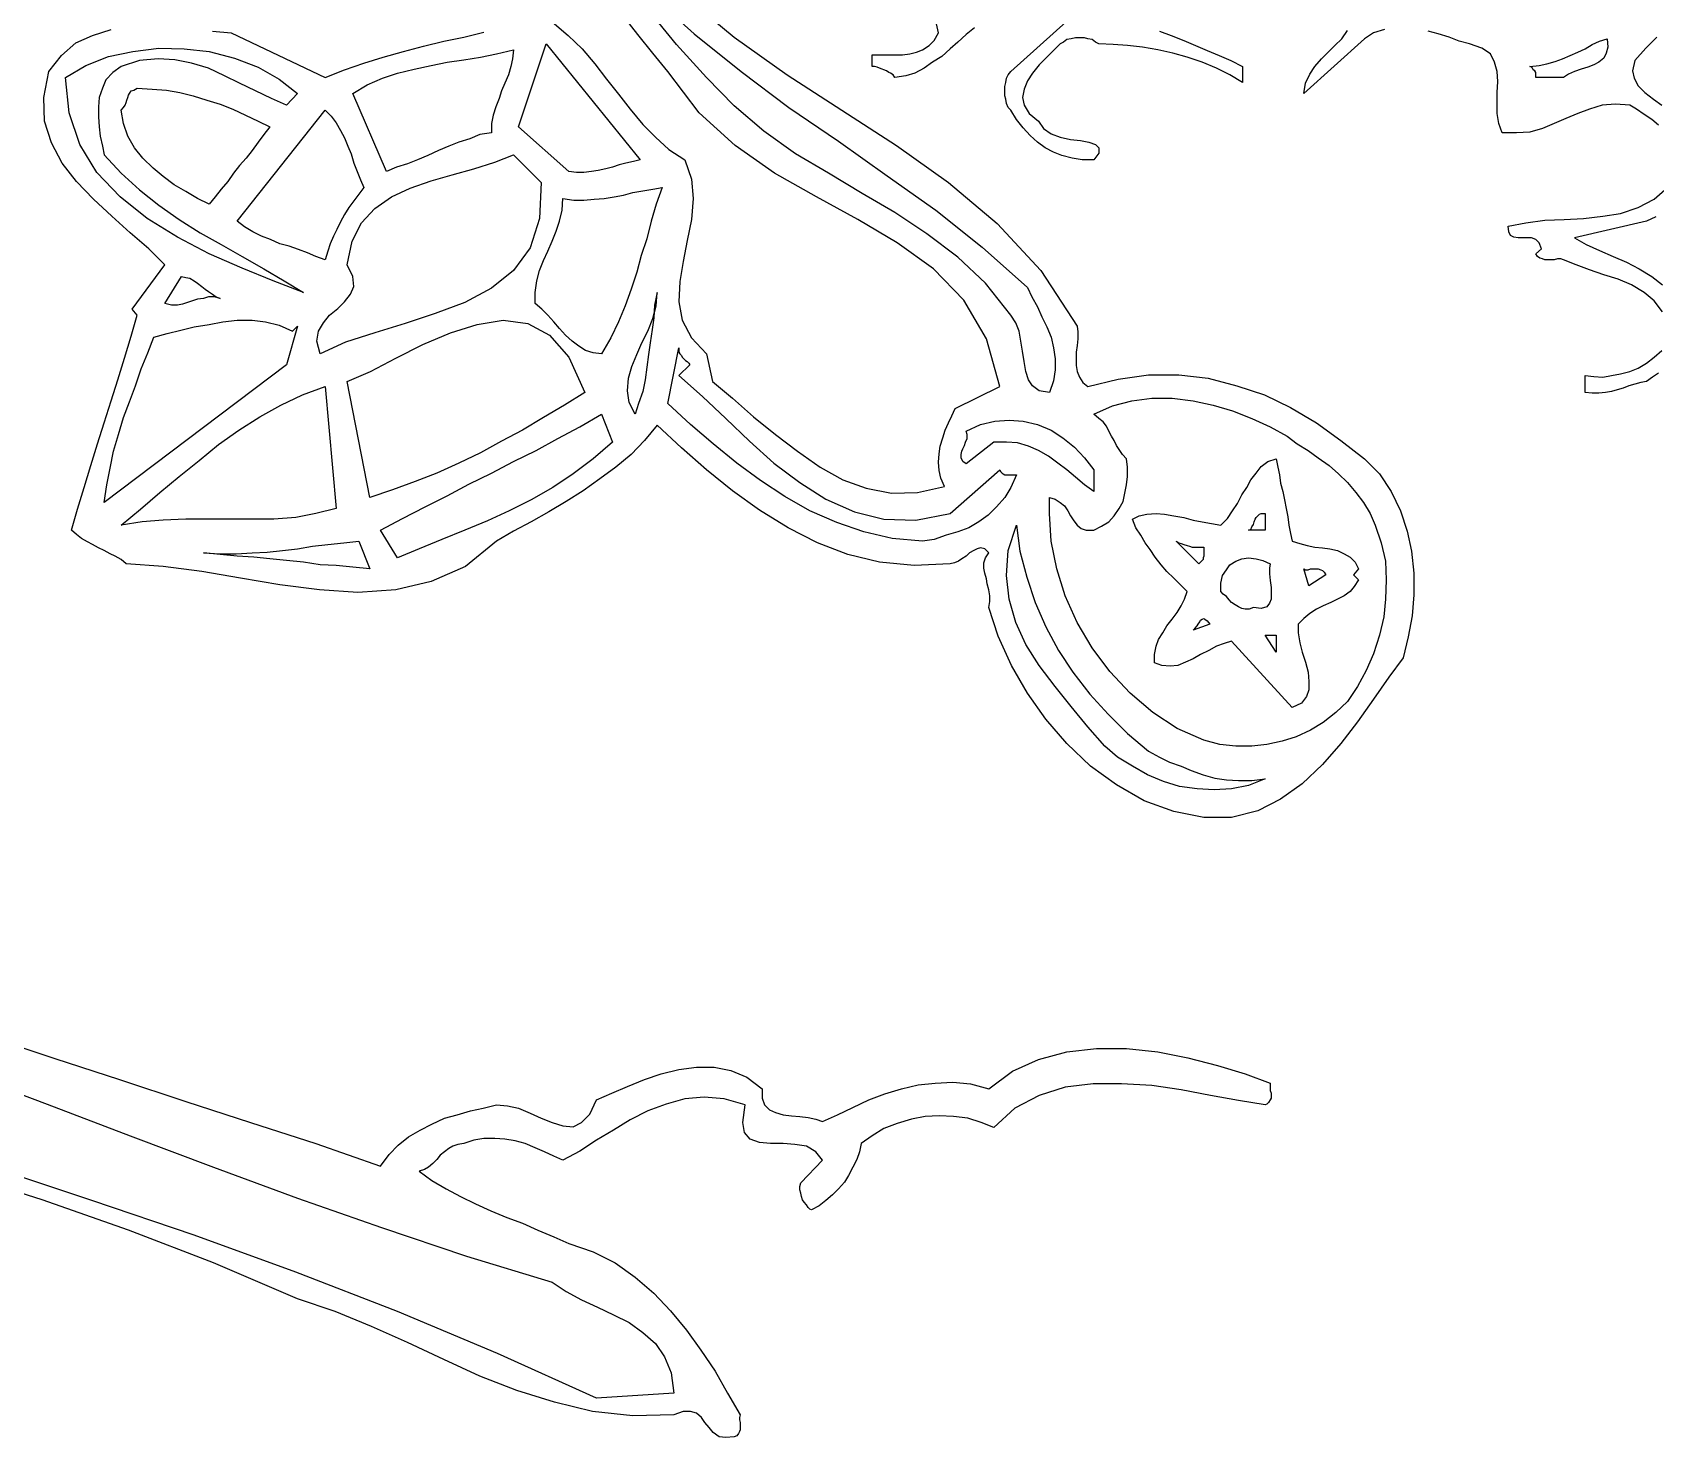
# Model space of a CAD drawing. Extents: x 0.03 to 9.39, y 0.03 to 6.76.
# Drawn here: x 5.329 to 7.261, y 0.025 to 1.698 of the extents above; entities that cross this region are included whole.
import ezdxf

# ---------------------------------------------------------------- set-up
doc = ezdxf.new("R2010")
doc.units = 0
doc.layers.add('1', color=7, linetype='Continuous')

msp = doc.modelspace()

# ---------------------------------------------------------------- linework, layer by layer
for points in [[(6.104, 1.742), (6.164, 1.692), (6.227, 1.647), (6.292, 1.605), (6.357, 1.563), (6.419, 1.519), (6.477, 1.47), (6.529, 1.414), (6.572, 1.348), (6.573, 1.341), (6.573, 1.333), (6.572, 1.325), (6.571, 1.317), (6.571, 1.309), (6.571, 1.301), (6.572, 1.294), (6.575, 1.287), (6.579, 1.281), (6.585, 1.276), (6.621, 1.285), (6.657, 1.29), (6.693, 1.29), (6.728, 1.286), (6.762, 1.277), (6.795, 1.266), (6.826, 1.251), (6.857, 1.233), (6.886, 1.212), (6.914, 1.19), (6.932, 1.172), (6.946, 1.151), (6.957, 1.128), (6.965, 1.104), (6.97, 1.08), (6.973, 1.054), (6.973, 1.028), (6.971, 1.003), (6.966, 0.978), (6.96, 0.953), (6.943, 0.93), (6.925, 0.904), (6.906, 0.877), (6.886, 0.851), (6.864, 0.826), (6.84, 0.803), (6.814, 0.785), (6.787, 0.771), (6.756, 0.763), (6.723, 0.763), (6.687, 0.77), (6.652, 0.783), (6.619, 0.802), (6.588, 0.824), (6.56, 0.851), (6.535, 0.88), (6.513, 0.911), (6.494, 0.944), (6.478, 0.979), (6.467, 1.013), (6.468, 1.02), (6.468, 1.027), (6.467, 1.034), (6.465, 1.041), (6.464, 1.047), (6.462, 1.054), (6.461, 1.06), (6.461, 1.066), (6.463, 1.072), (6.467, 1.078), (6.462, 1.083), (6.457, 1.084), (6.453, 1.083), (6.449, 1.081), (6.444, 1.078), (6.44, 1.074), (6.435, 1.071), (6.431, 1.068), (6.426, 1.066), (6.421, 1.065), (6.378, 1.063), (6.337, 1.067), (6.299, 1.076), (6.263, 1.09), (6.228, 1.108), (6.194, 1.129), (6.162, 1.152), (6.131, 1.177), (6.101, 1.203), (6.072, 1.23), (6.057, 1.212), (6.041, 1.195), (6.023, 1.18), (6.004, 1.166), (5.984, 1.152), (5.964, 1.139), (5.943, 1.127), (5.922, 1.115), (5.901, 1.104), (5.881, 1.092), (5.844, 1.062), (5.803, 1.044), (5.761, 1.034), (5.716, 1.031), (5.67, 1.034), (5.623, 1.04), (5.576, 1.048), (5.53, 1.056), (5.484, 1.062), (5.44, 1.065), (5.434, 1.07), (5.427, 1.074), (5.421, 1.077), (5.414, 1.081), (5.407, 1.084), (5.4, 1.088), (5.394, 1.091), (5.387, 1.095), (5.381, 1.1), (5.375, 1.105), (5.382, 1.13), (5.39, 1.156), (5.398, 1.182), (5.406, 1.208), (5.414, 1.233), (5.422, 1.259), (5.43, 1.284), (5.438, 1.31), (5.446, 1.336), (5.453, 1.361), (5.447, 1.368), (5.486, 1.421), (5.467, 1.44), (5.445, 1.459), (5.423, 1.479), (5.401, 1.499), (5.381, 1.52), (5.364, 1.542), (5.351, 1.566), (5.343, 1.592), (5.342, 1.62), (5.348, 1.651), (5.363, 1.67), (5.38, 1.685), (5.4, 1.694), (5.422, 1.701)], [(6.45, 1.703), (6.44, 1.695), (6.43, 1.686), (6.421, 1.678), (6.411, 1.669), (6.4, 1.662), (6.39, 1.655), (6.379, 1.649), (6.368, 1.646), (6.355, 1.644), (6.353, 1.647), (6.35, 1.649), (6.348, 1.65), (6.345, 1.652), (6.342, 1.653), (6.34, 1.654), (6.337, 1.655), (6.334, 1.656), (6.331, 1.657), (6.328, 1.657), (6.328, 1.671), (6.337, 1.671), (6.347, 1.671), (6.356, 1.671), (6.364, 1.671), (6.373, 1.672), (6.381, 1.674), (6.388, 1.677), (6.396, 1.682), (6.402, 1.688), (6.407, 1.697), (6.4, 1.729)], [(5.947, 1.71), (5.966, 1.694), (5.983, 1.678), (5.998, 1.66), (6.012, 1.642), (6.026, 1.624), (6.04, 1.606), (6.055, 1.588), (6.07, 1.573), (6.086, 1.558), (6.105, 1.546), (6.113, 1.523), (6.115, 1.5), (6.113, 1.475), (6.108, 1.45), (6.103, 1.425), (6.099, 1.401), (6.098, 1.377), (6.102, 1.355), (6.113, 1.334), (6.131, 1.315), (6.138, 1.282), (6.162, 1.262), (6.187, 1.24), (6.213, 1.219), (6.239, 1.199), (6.266, 1.18), (6.293, 1.165), (6.321, 1.155), (6.351, 1.149), (6.382, 1.15), (6.414, 1.157), (6.41, 1.167), (6.408, 1.176), (6.407, 1.186), (6.408, 1.196), (6.409, 1.205), (6.412, 1.215), (6.415, 1.224), (6.419, 1.233), (6.423, 1.241), (6.427, 1.25), (6.48, 1.276), (6.464, 1.333), (6.437, 1.379), (6.401, 1.416), (6.358, 1.447), (6.311, 1.475), (6.262, 1.502), (6.212, 1.53), (6.165, 1.563), (6.122, 1.602), (6.085, 1.651), (6.067, 1.673), (6.049, 1.695), (6.032, 1.717)], [(6.67, 1.699), (6.684, 1.694), (6.699, 1.688), (6.713, 1.682), (6.727, 1.676), (6.741, 1.67), (6.755, 1.664), (6.769, 1.657), (6.769, 1.638), (6.754, 1.647), (6.738, 1.655), (6.721, 1.662), (6.703, 1.668), (6.686, 1.673), (6.668, 1.677), (6.65, 1.68), (6.632, 1.682), (6.615, 1.683), (6.598, 1.684), (6.594, 1.686), (6.59, 1.689), (6.585, 1.69), (6.581, 1.691), (6.575, 1.691), (6.57, 1.691), (6.565, 1.69), (6.56, 1.689), (6.556, 1.686), (6.552, 1.684), (6.544, 1.676), (6.535, 1.667), (6.527, 1.659), (6.519, 1.649), (6.513, 1.64), (6.509, 1.63), (6.507, 1.62), (6.509, 1.611), (6.515, 1.601), (6.526, 1.592), (6.532, 1.583), (6.541, 1.577), (6.552, 1.573), (6.564, 1.57), (6.576, 1.569), (6.586, 1.567), (6.594, 1.564), (6.598, 1.56), (6.598, 1.554), (6.592, 1.546), (6.578, 1.546), (6.566, 1.548), (6.554, 1.551), (6.544, 1.555), (6.534, 1.56), (6.525, 1.567), (6.516, 1.575), (6.508, 1.584), (6.5, 1.594), (6.493, 1.605), (6.49, 1.608), (6.488, 1.613), (6.487, 1.618), (6.486, 1.622), (6.486, 1.628), (6.486, 1.633), (6.487, 1.638), (6.488, 1.643), (6.49, 1.647), (6.493, 1.651), (6.559, 1.71)], [(6.938, 1.701), (6.925, 1.697), (6.914, 1.69), (6.842, 1.625), (6.844, 1.637), (6.849, 1.648), (6.855, 1.657), (6.863, 1.666), (6.871, 1.674), (6.879, 1.682), (6.887, 1.69), (6.894, 1.7)], [(5.543, 1.699), (5.565, 1.697), (5.677, 1.644), (5.7, 1.653), (5.723, 1.661), (5.746, 1.668), (5.77, 1.675), (5.794, 1.681), (5.818, 1.687), (5.842, 1.692), (5.866, 1.698)], [(7.264, 1.587), (7.256, 1.594), (7.247, 1.6), (7.238, 1.606), (7.23, 1.611), (7.213, 1.612), (7.197, 1.611), (7.182, 1.606), (7.168, 1.601), (7.154, 1.595), (7.14, 1.589), (7.126, 1.583), (7.111, 1.579), (7.095, 1.578), (7.078, 1.578), (7.074, 1.589), (7.072, 1.601), (7.072, 1.613), (7.072, 1.626), (7.073, 1.639), (7.072, 1.651), (7.069, 1.662), (7.064, 1.672), (7.054, 1.679), (7.039, 1.684), (7.027, 1.687), (7.015, 1.692), (7.002, 1.696), (6.99, 1.699)], [(7.262, 1.692), (7.249, 1.679), (7.236, 1.664), (7.233, 1.652), (7.235, 1.643), (7.24, 1.634), (7.248, 1.626), (7.258, 1.618), (7.268, 1.611)], [(7.269, 1.365), (7.259, 1.378), (7.247, 1.388), (7.232, 1.397), (7.216, 1.404), (7.199, 1.409), (7.182, 1.415), (7.166, 1.421), (7.151, 1.427), (7.148, 1.428), (7.144, 1.428), (7.14, 1.427), (7.136, 1.427), (7.133, 1.427), (7.129, 1.427), (7.126, 1.428), (7.123, 1.429), (7.12, 1.431), (7.118, 1.434), (7.125, 1.44), (7.122, 1.447), (7.118, 1.451), (7.113, 1.453), (7.108, 1.453), (7.103, 1.453), (7.097, 1.453), (7.092, 1.454), (7.088, 1.456), (7.086, 1.46), (7.085, 1.467), (7.106, 1.471), (7.129, 1.474), (7.152, 1.475), (7.175, 1.476), (7.198, 1.479), (7.219, 1.482), (7.24, 1.489), (7.259, 1.499), (7.275, 1.513)], [(7.261, 1.478), (7.25, 1.473), (7.164, 1.453), (7.178, 1.445), (7.194, 1.438), (7.21, 1.431), (7.226, 1.424), (7.241, 1.416), (7.256, 1.407), (7.269, 1.397)], [(7.264, 1.292), (7.257, 1.287), (7.25, 1.282), (7.243, 1.281), (7.236, 1.279), (7.229, 1.277), (7.222, 1.274), (7.215, 1.272), (7.208, 1.27), (7.201, 1.269), (7.193, 1.268), (7.185, 1.268), (7.177, 1.269), (7.177, 1.289), (7.187, 1.288), (7.198, 1.287), (7.208, 1.289), (7.219, 1.291), (7.23, 1.294), (7.24, 1.298), (7.25, 1.304), (7.259, 1.311), (7.268, 1.319)], [(6.828, 1.092), (6.837, 1.089), (6.846, 1.087), (6.855, 1.085), (6.864, 1.084), (6.873, 1.083), (6.882, 1.081), (6.89, 1.077), (6.897, 1.073), (6.903, 1.067), (6.907, 1.059), (6.901, 1.052), (6.907, 1.046), (6.902, 1.038), (6.897, 1.032), (6.89, 1.027), (6.882, 1.023), (6.874, 1.019), (6.865, 1.015), (6.857, 1.011), (6.849, 1.006), (6.842, 1), (6.835, 0.993), (6.835, 0.983), (6.837, 0.971), (6.84, 0.96), (6.844, 0.948), (6.847, 0.936), (6.848, 0.925), (6.848, 0.915), (6.845, 0.907), (6.839, 0.899), (6.828, 0.894), (6.756, 0.973), (6.747, 0.97), (6.738, 0.967), (6.729, 0.962), (6.719, 0.957), (6.71, 0.952), (6.701, 0.948), (6.692, 0.944), (6.683, 0.943), (6.673, 0.944), (6.664, 0.947), (6.664, 0.957), (6.666, 0.967), (6.669, 0.975), (6.674, 0.983), (6.679, 0.991), (6.685, 0.999), (6.691, 1.007), (6.696, 1.015), (6.7, 1.023), (6.703, 1.032), (6.695, 1.04), (6.687, 1.048), (6.679, 1.056), (6.672, 1.064), (6.665, 1.073), (6.659, 1.082), (6.653, 1.09), (6.648, 1.099), (6.642, 1.108), (6.638, 1.118), (6.646, 1.122), (6.655, 1.124), (6.666, 1.125), (6.676, 1.124), (6.687, 1.122), (6.699, 1.12), (6.71, 1.117), (6.721, 1.115), (6.732, 1.113), (6.743, 1.111), (6.751, 1.119), (6.757, 1.128), (6.763, 1.137), (6.768, 1.147), (6.774, 1.156), (6.779, 1.165), (6.785, 1.173), (6.791, 1.181), (6.799, 1.187), (6.809, 1.19), (6.811, 1.18), (6.813, 1.171), (6.814, 1.161), (6.817, 1.151), (6.819, 1.141), (6.821, 1.131), (6.823, 1.121), (6.824, 1.111), (6.826, 1.101), (6.828, 1.092)], [(5.277, 0.502), (5.355, 0.476), (5.432, 0.451), (5.511, 0.425), (5.588, 0.4), (5.666, 0.375), (5.743, 0.348), (5.753, 0.362), (5.764, 0.373), (5.776, 0.383), (5.79, 0.391), (5.804, 0.398), (5.819, 0.405), (5.834, 0.409), (5.85, 0.414), (5.865, 0.417), (5.881, 0.421), (5.894, 0.42), (5.907, 0.417), (5.921, 0.411), (5.934, 0.405), (5.947, 0.4), (5.96, 0.396), (5.972, 0.395), (5.982, 0.4), (5.992, 0.41), (6, 0.427), (6.018, 0.435), (6.037, 0.443), (6.057, 0.451), (6.077, 0.458), (6.098, 0.463), (6.119, 0.466), (6.14, 0.466), (6.16, 0.462), (6.179, 0.454), (6.197, 0.44), (6.197, 0.429), (6.2, 0.421), (6.206, 0.415), (6.213, 0.412), (6.222, 0.409), (6.232, 0.408), (6.242, 0.407), (6.252, 0.406), (6.261, 0.404), (6.269, 0.401), (6.287, 0.409), (6.305, 0.418), (6.324, 0.427), (6.343, 0.434), (6.363, 0.44), (6.383, 0.445), (6.403, 0.447), (6.424, 0.448), (6.445, 0.446), (6.467, 0.44), (6.495, 0.461), (6.526, 0.475), (6.56, 0.484), (6.595, 0.488), (6.631, 0.488), (6.668, 0.484), (6.704, 0.477), (6.739, 0.468), (6.772, 0.458), (6.802, 0.447), (6.802, 0.444), (6.802, 0.441), (6.802, 0.438), (6.803, 0.435), (6.803, 0.432), (6.803, 0.429), (6.802, 0.427), (6.8, 0.424), (6.798, 0.422), (6.796, 0.421), (6.764, 0.426), (6.731, 0.432), (6.696, 0.439), (6.661, 0.444), (6.625, 0.446), (6.591, 0.446), (6.558, 0.442), (6.527, 0.432), (6.498, 0.417), (6.473, 0.394), (6.458, 0.4), (6.442, 0.405), (6.425, 0.407), (6.408, 0.408), (6.391, 0.407), (6.375, 0.404), (6.358, 0.399), (6.342, 0.393), (6.328, 0.384), (6.315, 0.375), (6.313, 0.365), (6.31, 0.356), (6.305, 0.347), (6.3, 0.337), (6.295, 0.329), (6.288, 0.321), (6.281, 0.314), (6.273, 0.307), (6.265, 0.301), (6.256, 0.296), (6.254, 0.297), (6.252, 0.299), (6.25, 0.302), (6.247, 0.305), (6.245, 0.308), (6.244, 0.312), (6.243, 0.316), (6.242, 0.32), (6.242, 0.324), (6.243, 0.328), (6.269, 0.355), (6.261, 0.365), (6.25, 0.372), (6.236, 0.374), (6.222, 0.375), (6.207, 0.375), (6.194, 0.376), (6.183, 0.38), (6.176, 0.388), (6.174, 0.4), (6.177, 0.421), (6.152, 0.428), (6.128, 0.43), (6.105, 0.428), (6.083, 0.422), (6.061, 0.414), (6.04, 0.403), (6.02, 0.391), (6, 0.379), (5.98, 0.366), (5.96, 0.355), (5.949, 0.36), (5.938, 0.365), (5.927, 0.37), (5.915, 0.375), (5.903, 0.378), (5.891, 0.38), (5.879, 0.381), (5.866, 0.381), (5.854, 0.379), (5.842, 0.375), (5.835, 0.374), (5.829, 0.372), (5.824, 0.369), (5.819, 0.365), (5.814, 0.361), (5.81, 0.356), (5.805, 0.351), (5.8, 0.347), (5.795, 0.344), (5.789, 0.342), (5.804, 0.331), (5.821, 0.321), (5.838, 0.312), (5.856, 0.303), (5.874, 0.295), (5.893, 0.287), (5.912, 0.28), (5.93, 0.272), (5.949, 0.264), (5.967, 0.256), (5.996, 0.246), (6.022, 0.233), (6.046, 0.216), (6.068, 0.197), (6.088, 0.176), (6.107, 0.153), (6.124, 0.129), (6.141, 0.104), (6.156, 0.078), (6.171, 0.052), (6.17, 0.049), (6.17, 0.046), (6.171, 0.043), (6.171, 0.041), (6.171, 0.037), (6.171, 0.034), (6.17, 0.032), (6.169, 0.03), (6.167, 0.027), (6.164, 0.026), (6.154, 0.025), (6.146, 0.026), (6.139, 0.031), (6.134, 0.037), (6.129, 0.043), (6.125, 0.049), (6.119, 0.054), (6.112, 0.056), (6.103, 0.056), (6.092, 0.052), (6.043, 0.051), (5.995, 0.056), (5.95, 0.067), (5.905, 0.081), (5.861, 0.098), (5.818, 0.118), (5.775, 0.138), (5.732, 0.157), (5.689, 0.175), (5.644, 0.19), (5.544, 0.233), (5.443, 0.272), (5.34, 0.308), (5.236, 0.341)]]:
    msp.add_lwpolyline(points)
at = {"layer": '1'}
for points in [[(6.062, 1.745), (6.116, 1.696), (6.172, 1.651), (6.229, 1.608), (6.288, 1.568), (6.346, 1.527), (6.404, 1.486), (6.459, 1.442), (6.513, 1.394), (6.518, 1.383), (6.525, 1.371), (6.53, 1.359), (6.536, 1.347), (6.541, 1.335), (6.544, 1.322), (6.546, 1.309), (6.546, 1.296), (6.544, 1.283), (6.539, 1.269), (6.527, 1.271), (6.519, 1.277), (6.514, 1.284), (6.511, 1.294), (6.509, 1.306), (6.507, 1.318), (6.505, 1.33), (6.503, 1.342), (6.499, 1.352), (6.493, 1.361), (6.463, 1.399), (6.43, 1.43), (6.393, 1.458), (6.355, 1.483), (6.316, 1.506), (6.276, 1.53), (6.237, 1.553), (6.199, 1.58), (6.164, 1.61), (6.131, 1.644), (6.095, 1.683), (6.062, 1.724)], [(6.052, 1.546), (6.044, 1.544), (6.035, 1.542), (6.027, 1.54), (6.019, 1.537), (6.011, 1.535), (6.002, 1.533), (5.994, 1.532), (5.985, 1.531), (5.976, 1.531), (5.967, 1.532), (5.907, 1.585), (5.94, 1.684), (6.052, 1.546)], [(7.203, 1.69), (7.204, 1.68), (7.202, 1.673), (7.199, 1.667), (7.193, 1.662), (7.187, 1.659), (7.18, 1.656), (7.172, 1.654), (7.164, 1.651), (7.157, 1.648), (7.151, 1.644), (7.118, 1.644), (7.118, 1.646), (7.118, 1.648), (7.118, 1.65), (7.117, 1.652), (7.115, 1.653), (7.114, 1.655), (7.113, 1.656), (7.111, 1.657), (7.122, 1.658), (7.131, 1.66), (7.141, 1.663), (7.15, 1.666), (7.159, 1.67), (7.168, 1.674), (7.177, 1.678), (7.185, 1.683), (7.194, 1.687), (7.203, 1.69)], [(5.644, 1.625), (5.631, 1.611), (5.613, 1.619), (5.594, 1.628), (5.575, 1.637), (5.557, 1.646), (5.538, 1.655), (5.518, 1.661), (5.498, 1.665), (5.478, 1.666), (5.456, 1.664), (5.434, 1.657), (5.424, 1.65), (5.416, 1.641), (5.412, 1.631), (5.408, 1.62), (5.407, 1.609), (5.407, 1.597), (5.408, 1.585), (5.409, 1.574), (5.412, 1.562), (5.414, 1.552), (5.434, 1.53), (5.456, 1.51), (5.479, 1.492), (5.503, 1.475), (5.528, 1.459), (5.553, 1.445), (5.578, 1.431), (5.604, 1.416), (5.628, 1.402), (5.651, 1.388), (5.615, 1.402), (5.578, 1.417), (5.539, 1.434), (5.501, 1.454), (5.465, 1.476), (5.433, 1.502), (5.405, 1.531), (5.385, 1.564), (5.372, 1.602), (5.368, 1.644), (5.392, 1.658), (5.419, 1.669), (5.448, 1.675), (5.479, 1.679), (5.509, 1.678), (5.539, 1.675), (5.569, 1.667), (5.597, 1.656), (5.622, 1.642), (5.644, 1.625)], [(5.875, 1.578), (5.861, 1.576), (5.849, 1.571), (5.836, 1.567), (5.824, 1.562), (5.812, 1.557), (5.799, 1.551), (5.787, 1.546), (5.775, 1.541), (5.762, 1.537), (5.75, 1.532), (5.71, 1.625), (5.727, 1.635), (5.745, 1.643), (5.763, 1.649), (5.783, 1.654), (5.803, 1.658), (5.822, 1.662), (5.842, 1.665), (5.862, 1.668), (5.881, 1.672), (5.901, 1.677), (5.9, 1.666), (5.898, 1.657), (5.895, 1.647), (5.891, 1.637), (5.887, 1.628), (5.884, 1.619), (5.88, 1.609), (5.877, 1.599), (5.875, 1.589), (5.875, 1.578)], [(5.611, 1.585), (5.604, 1.576), (5.597, 1.567), (5.59, 1.557), (5.583, 1.548), (5.575, 1.539), (5.568, 1.53), (5.561, 1.52), (5.553, 1.511), (5.546, 1.502), (5.539, 1.493), (5.525, 1.5), (5.511, 1.508), (5.497, 1.516), (5.484, 1.526), (5.472, 1.536), (5.46, 1.548), (5.45, 1.56), (5.442, 1.574), (5.437, 1.589), (5.434, 1.605), (5.437, 1.608), (5.439, 1.611), (5.44, 1.614), (5.441, 1.617), (5.442, 1.62), (5.443, 1.623), (5.444, 1.625), (5.446, 1.628), (5.449, 1.629), (5.453, 1.631), (5.471, 1.63), (5.488, 1.629), (5.504, 1.626), (5.52, 1.622), (5.536, 1.617), (5.552, 1.612), (5.567, 1.606), (5.582, 1.599), (5.597, 1.592), (5.611, 1.585)], [(5.723, 1.513), (5.717, 1.505), (5.711, 1.497), (5.705, 1.489), (5.7, 1.481), (5.695, 1.472), (5.691, 1.463), (5.687, 1.455), (5.683, 1.446), (5.68, 1.437), (5.677, 1.427), (5.666, 1.431), (5.656, 1.435), (5.645, 1.439), (5.634, 1.443), (5.623, 1.446), (5.612, 1.451), (5.601, 1.455), (5.591, 1.46), (5.581, 1.466), (5.572, 1.473), (5.677, 1.605), (5.684, 1.598), (5.69, 1.59), (5.695, 1.581), (5.7, 1.572), (5.704, 1.562), (5.708, 1.553), (5.711, 1.542), (5.715, 1.532), (5.719, 1.522), (5.723, 1.513)], [(5.934, 1.519), (5.932, 1.476), (5.921, 1.441), (5.901, 1.414), (5.875, 1.393), (5.843, 1.376), (5.808, 1.363), (5.772, 1.351), (5.736, 1.34), (5.701, 1.329), (5.671, 1.315), (5.667, 1.33), (5.669, 1.342), (5.675, 1.352), (5.682, 1.361), (5.692, 1.369), (5.7, 1.377), (5.707, 1.386), (5.711, 1.395), (5.71, 1.407), (5.703, 1.421), (5.709, 1.449), (5.72, 1.471), (5.736, 1.488), (5.756, 1.502), (5.778, 1.512), (5.803, 1.521), (5.828, 1.528), (5.854, 1.535), (5.879, 1.543), (5.901, 1.552), (5.934, 1.519)], [(6.078, 1.513), (6.071, 1.493), (6.065, 1.473), (6.06, 1.452), (6.053, 1.432), (6.048, 1.412), (6.041, 1.392), (6.034, 1.372), (6.026, 1.353), (6.017, 1.334), (6.006, 1.315), (5.996, 1.316), (5.987, 1.319), (5.979, 1.324), (5.971, 1.33), (5.963, 1.337), (5.956, 1.345), (5.949, 1.353), (5.942, 1.361), (5.935, 1.368), (5.927, 1.375), (5.927, 1.388), (5.929, 1.402), (5.932, 1.414), (5.937, 1.426), (5.942, 1.437), (5.947, 1.449), (5.952, 1.461), (5.956, 1.473), (5.959, 1.486), (5.96, 1.5), (5.973, 1.498), (5.985, 1.498), (5.997, 1.499), (6.009, 1.5), (6.021, 1.502), (6.032, 1.504), (6.043, 1.507), (6.055, 1.509), (6.067, 1.511), (6.078, 1.513)], [(5.552, 1.381), (5.545, 1.383), (5.538, 1.383), (5.532, 1.381), (5.525, 1.38), (5.519, 1.378), (5.513, 1.376), (5.507, 1.374), (5.501, 1.373), (5.494, 1.373), (5.486, 1.375), (5.506, 1.407), (5.511, 1.406), (5.516, 1.405), (5.521, 1.402), (5.525, 1.399), (5.53, 1.395), (5.534, 1.392), (5.538, 1.389), (5.543, 1.386), (5.547, 1.383), (5.552, 1.381)], [(6.046, 1.243), (6.039, 1.257), (6.037, 1.271), (6.038, 1.286), (6.042, 1.3), (6.048, 1.314), (6.054, 1.328), (6.061, 1.342), (6.067, 1.357), (6.071, 1.372), (6.072, 1.388), (6.069, 1.373), (6.068, 1.358), (6.066, 1.344), (6.064, 1.328), (6.062, 1.314), (6.06, 1.299), (6.058, 1.284), (6.055, 1.27), (6.05, 1.256), (6.046, 1.243)], [(5.638, 1.342), (5.644, 1.348), (5.631, 1.302), (5.414, 1.138), (5.417, 1.159), (5.421, 1.179), (5.425, 1.199), (5.431, 1.219), (5.437, 1.239), (5.444, 1.258), (5.451, 1.277), (5.458, 1.297), (5.466, 1.316), (5.473, 1.335), (5.489, 1.339), (5.505, 1.343), (5.521, 1.347), (5.539, 1.35), (5.555, 1.353), (5.572, 1.355), (5.59, 1.355), (5.606, 1.353), (5.622, 1.349), (5.638, 1.342)], [(5.986, 1.269), (5.962, 1.254), (5.937, 1.239), (5.912, 1.224), (5.887, 1.211), (5.862, 1.197), (5.836, 1.185), (5.81, 1.173), (5.784, 1.163), (5.757, 1.153), (5.73, 1.144), (5.703, 1.282), (5.731, 1.294), (5.761, 1.31), (5.793, 1.326), (5.826, 1.34), (5.858, 1.35), (5.889, 1.355), (5.918, 1.351), (5.944, 1.337), (5.967, 1.311), (5.986, 1.269)], [(6.111, 1.302), (6.098, 1.289), (6.126, 1.264), (6.154, 1.238), (6.182, 1.211), (6.211, 1.185), (6.242, 1.162), (6.273, 1.142), (6.307, 1.127), (6.342, 1.118), (6.38, 1.117), (6.421, 1.125), (6.48, 1.177), (6.481, 1.175), (6.483, 1.173), (6.484, 1.172), (6.486, 1.171), (6.488, 1.171), (6.491, 1.171), (6.494, 1.171), (6.497, 1.171), (6.5, 1.171), (6.493, 1.156), (6.486, 1.144), (6.476, 1.133), (6.466, 1.123), (6.455, 1.115), (6.443, 1.108), (6.43, 1.103), (6.416, 1.099), (6.402, 1.094), (6.388, 1.092), (6.352, 1.095), (6.318, 1.103), (6.286, 1.114), (6.254, 1.128), (6.224, 1.145), (6.195, 1.164), (6.167, 1.185), (6.139, 1.208), (6.112, 1.231), (6.085, 1.256), (6.098, 1.322), (6.098, 1.319), (6.098, 1.317), (6.099, 1.315), (6.101, 1.313), (6.102, 1.311), (6.104, 1.309), (6.106, 1.307), (6.108, 1.306), (6.11, 1.304), (6.111, 1.302)], [(5.69, 1.131), (5.666, 1.125), (5.642, 1.12), (5.616, 1.118), (5.59, 1.118), (5.564, 1.118), (5.537, 1.118), (5.511, 1.118), (5.484, 1.117), (5.459, 1.115), (5.434, 1.111), (5.457, 1.13), (5.48, 1.15), (5.503, 1.169), (5.527, 1.188), (5.55, 1.207), (5.574, 1.224), (5.599, 1.24), (5.624, 1.254), (5.65, 1.266), (5.677, 1.276), (5.69, 1.131)], [(6.927, 1.111), (6.934, 1.09), (6.939, 1.068), (6.94, 1.046), (6.939, 1.023), (6.937, 1.002), (6.932, 0.98), (6.925, 0.958), (6.916, 0.938), (6.906, 0.919), (6.894, 0.901), (6.88, 0.888), (6.865, 0.876), (6.85, 0.867), (6.833, 0.859), (6.816, 0.854), (6.798, 0.85), (6.78, 0.848), (6.761, 0.848), (6.742, 0.85), (6.723, 0.855), (6.691, 0.869), (6.662, 0.888), (6.635, 0.911), (6.611, 0.937), (6.59, 0.965), (6.572, 0.995), (6.558, 1.027), (6.548, 1.059), (6.541, 1.092), (6.539, 1.125), (6.539, 1.144), (6.546, 1.142), (6.552, 1.138), (6.557, 1.134), (6.561, 1.128), (6.564, 1.122), (6.568, 1.116), (6.572, 1.111), (6.577, 1.107), (6.583, 1.105), (6.592, 1.105), (6.601, 1.11), (6.61, 1.115), (6.616, 1.122), (6.622, 1.131), (6.627, 1.139), (6.629, 1.149), (6.631, 1.159), (6.632, 1.169), (6.632, 1.18), (6.631, 1.19), (6.626, 1.195), (6.622, 1.201), (6.619, 1.206), (6.616, 1.212), (6.613, 1.217), (6.61, 1.223), (6.607, 1.229), (6.603, 1.234), (6.598, 1.238), (6.592, 1.243), (6.614, 1.253), (6.637, 1.259), (6.661, 1.262), (6.685, 1.262), (6.71, 1.259), (6.734, 1.254), (6.757, 1.247), (6.78, 1.238), (6.802, 1.228), (6.822, 1.217), (6.834, 1.208), (6.847, 1.2), (6.859, 1.191), (6.872, 1.182), (6.883, 1.172), (6.894, 1.162), (6.904, 1.15), (6.913, 1.138), (6.921, 1.125), (6.927, 1.111)], [(6.019, 1.21), (5.996, 1.19), (5.972, 1.172), (5.948, 1.156), (5.922, 1.141), (5.896, 1.128), (5.87, 1.116), (5.843, 1.105), (5.816, 1.094), (5.789, 1.083), (5.763, 1.072), (5.743, 1.105), (5.769, 1.119), (5.796, 1.133), (5.822, 1.146), (5.848, 1.16), (5.875, 1.173), (5.901, 1.187), (5.928, 1.2), (5.954, 1.214), (5.98, 1.228), (6.006, 1.243), (6.019, 1.21)], [(6.592, 1.177), (6.592, 1.151), (6.581, 1.159), (6.57, 1.168), (6.56, 1.177), (6.549, 1.185), (6.538, 1.193), (6.526, 1.2), (6.514, 1.205), (6.501, 1.209), (6.488, 1.21), (6.473, 1.21), (6.44, 1.184), (6.436, 1.187), (6.434, 1.191), (6.434, 1.195), (6.435, 1.199), (6.436, 1.202), (6.438, 1.206), (6.439, 1.21), (6.441, 1.214), (6.441, 1.219), (6.44, 1.223), (6.457, 1.231), (6.474, 1.235), (6.491, 1.236), (6.508, 1.235), (6.525, 1.231), (6.541, 1.224), (6.555, 1.215), (6.569, 1.204), (6.581, 1.191), (6.592, 1.177)], [(6.796, 1.105), (6.776, 1.105), (6.779, 1.106), (6.78, 1.109), (6.782, 1.112), (6.783, 1.115), (6.784, 1.118), (6.785, 1.12), (6.787, 1.122), (6.789, 1.124), (6.791, 1.125), (6.796, 1.125), (6.796, 1.105)], [(6.657, 0.842), (6.67, 0.835), (6.682, 0.829), (6.696, 0.824), (6.708, 0.819), (6.722, 0.814), (6.736, 0.81), (6.75, 0.808), (6.764, 0.807), (6.78, 0.807), (6.796, 0.809), (6.776, 0.801), (6.756, 0.797), (6.735, 0.796), (6.715, 0.797), (6.694, 0.8), (6.675, 0.806), (6.656, 0.814), (6.638, 0.824), (6.62, 0.835), (6.605, 0.848), (6.585, 0.871), (6.565, 0.895), (6.546, 0.919), (6.527, 0.944), (6.511, 0.969), (6.499, 0.995), (6.491, 1.023), (6.488, 1.051), (6.49, 1.081), (6.5, 1.111), (6.504, 1.08), (6.512, 1.049), (6.522, 1.019), (6.535, 0.99), (6.55, 0.962), (6.567, 0.936), (6.587, 0.91), (6.609, 0.886), (6.632, 0.863), (6.657, 0.842)], [(5.73, 1.059), (5.71, 1.061), (5.69, 1.063), (5.671, 1.064), (5.651, 1.067), (5.631, 1.069), (5.611, 1.071), (5.592, 1.073), (5.572, 1.074), (5.552, 1.076), (5.532, 1.078), (5.552, 1.077), (5.571, 1.077), (5.59, 1.078), (5.608, 1.079), (5.626, 1.081), (5.644, 1.083), (5.662, 1.086), (5.68, 1.088), (5.699, 1.09), (5.717, 1.092), (5.73, 1.059)], [(6.723, 1.085), (6.723, 1.082), (6.723, 1.079), (6.723, 1.077), (6.723, 1.074), (6.722, 1.072), (6.722, 1.07), (6.72, 1.068), (6.719, 1.067), (6.717, 1.065), (6.69, 1.092), (6.693, 1.09), (6.696, 1.089), (6.699, 1.088), (6.703, 1.087), (6.706, 1.086), (6.709, 1.085), (6.712, 1.085), (6.716, 1.085), (6.719, 1.085), (6.723, 1.085)], [(6.802, 1.065), (6.801, 1.06), (6.801, 1.053), (6.802, 1.045), (6.803, 1.037), (6.803, 1.03), (6.803, 1.023), (6.801, 1.018), (6.798, 1.014), (6.791, 1.012), (6.782, 1.013), (6.777, 1.011), (6.772, 1.011), (6.768, 1.012), (6.764, 1.014), (6.76, 1.016), (6.756, 1.019), (6.753, 1.022), (6.75, 1.026), (6.746, 1.029), (6.743, 1.032), (6.743, 1.042), (6.745, 1.051), (6.75, 1.058), (6.754, 1.064), (6.761, 1.068), (6.768, 1.071), (6.776, 1.072), (6.785, 1.071), (6.793, 1.069), (6.802, 1.065)], [(6.868, 1.052), (6.848, 1.039), (6.842, 1.059), (6.844, 1.058), (6.847, 1.058), (6.85, 1.059), (6.853, 1.059), (6.856, 1.059), (6.859, 1.059), (6.862, 1.058), (6.864, 1.057), (6.866, 1.055), (6.868, 1.052)], [(6.73, 0.993), (6.71, 0.986), (6.712, 0.988), (6.715, 0.991), (6.716, 0.993), (6.718, 0.996), (6.719, 0.998), (6.721, 0.999), (6.723, 1), (6.724, 0.999), (6.727, 0.997), (6.73, 0.993)], [(6.809, 0.96), (6.796, 0.98), (6.809, 0.98), (6.809, 0.96)], [(5.247, 0.459), (5.346, 0.422), (5.445, 0.384), (5.544, 0.347), (5.644, 0.31), (5.744, 0.275), (5.845, 0.241), (5.947, 0.21), (5.964, 0.199), (5.982, 0.189), (6.001, 0.18), (6.02, 0.171), (6.039, 0.162), (6.055, 0.15), (6.07, 0.137), (6.081, 0.121), (6.089, 0.102), (6.092, 0.078), (6, 0.072), (5.882, 0.125), (5.763, 0.175), (5.642, 0.222), (5.521, 0.266), (5.399, 0.307), (5.276, 0.348)]]:
    msp.add_lwpolyline(points, dxfattribs=at)

doc.saveas('drawing.dxf')
